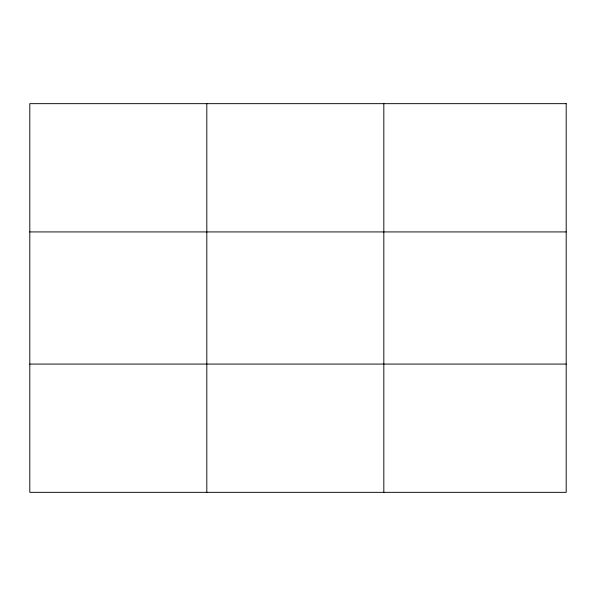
<?xml version="1.0" encoding="UTF-8"?>
<svg xmlns="http://www.w3.org/2000/svg" width="596" height="596" viewBox="0 0 596 596"><rect width="100%" height="100%" fill="white"/><g stroke="black" fill="none" stroke-linecap="round" stroke-linejoin="round"><path stroke-width="0.89" d="M206.812 103.659L206.812 492.341M383.824 103.659L383.824 492.341M29.8 231.926L566.2 231.926M29.8 364.074L566.2 364.074M566.2 103.659L566.2 492.341L29.8 492.341L29.8 103.659L566.2 103.659"/></g></svg>
